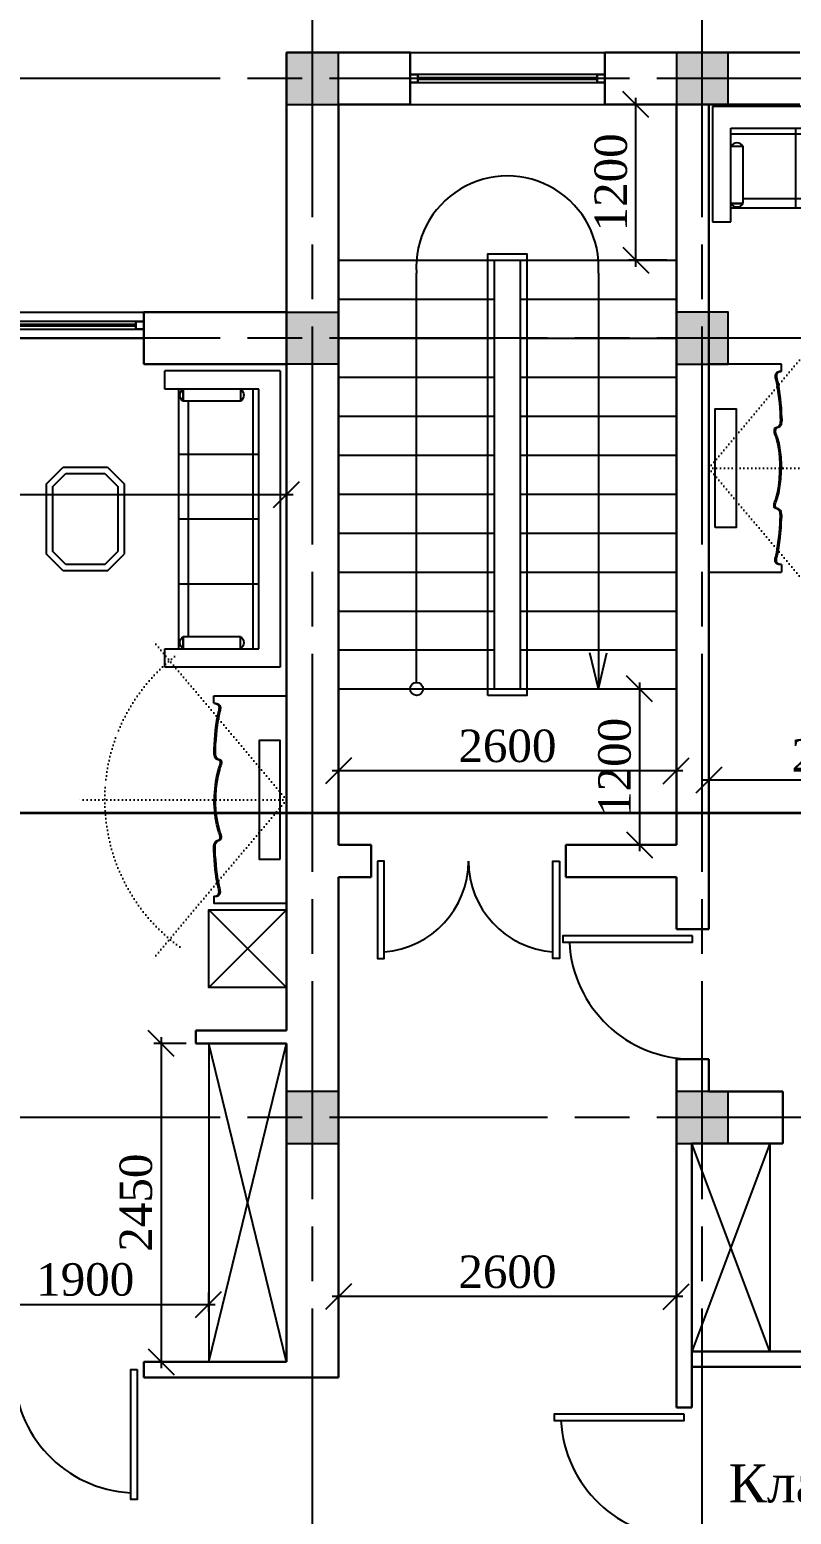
# Model space of a CAD drawing. Header units: inches. Extents: x 2870606 to 3671143, y -733551 to -473558.
# Drawn here: x 3427667 to 3433530, y -509478 to -498047 of the extents above; entities that cross this region are included whole.
import ezdxf

# ---------------------------------------------------------------- set-up
doc = ezdxf.new("R2010")
doc.units = ezdxf.units.IN
doc.header["$MEASUREMENT"] = 0
for name, pattern in [('ACAD_ISO07W100', [3, 0, -3]), ('ACAD_ISO08W100', [36, 24, -3, 6, -3]), ('NIEIOIAY', [0])]:
    doc.linetypes.add(name, pattern=pattern)
for name, color, linetype in [('100_FURNITURE', 25, 'Continuous'), ('A_Windows', 160, 'Continuous'), ('ШРИФТ', 7, 'Continuous')]:
    doc.layers.add(name, color=color, linetype=linetype)
doc.styles.add('GENERATED_STYLE_1', font='times.ttf')
doc.styles.add('J~stule', font='dutch.ttf')
doc.linetypes.add('FENCELINE1', pattern='A,0.25,-0.1,[133,ltypeshp.shx,S=0.1,R=0,X=-0.1,Y=0],-0.1,1', length=1.45)
doc.dimstyles.new('J~style', dxfattribs={"dimscale": 100, "dimtxt": 2.5, "dimasz": 2, "dimexe": 0.55, "dimexo": 0.725, "dimtad": 1, "dimdec": 0, "dimdsep": 46, "dimtxsty": 'J~stule', "dimblk": 'OBLIQUE', "dimcen": 2, "dimdle": 0.5, "dimadec": 0, "dimazin": 0, "dimtfac": 1, "dimtdec": 0, "dimtmove": 0, "dimatfit": 3, "dimfxl": 1, "dimarcsym": 0})

# ---------------------------------------------------------------- blocks, each defined once
blk = doc.blocks.new('_Oblique')
at = {"color": 0, "linetype": 'ByBlock', "lineweight": -2}
blk.add_line((-0.5, -0.5), (0.5, 0.5), dxfattribs=at)
blk = doc.blocks.new('*D630')
at = {"color": 0, "lineweight": -2, "transparency": 16777216}
for p, q in [((3428873, -505853), (3428624, -505853)), ((3428679, -505803), (3428679, -508353)), ((3428873, -508303), (3428624, -508303))]:
    blk.add_line(p, q, dxfattribs=at)
at = {"layer": 'Defpoints', "color": 0, "lineweight": 35, "transparency": 16777216}
for p in [(3428946, -505853, 59), (3428679, -508303), (3428946, -508303)]:
    blk.add_point(p, dxfattribs=at)
at = {"color": 0, "lineweight": -2, "transparency": 16777216, "xscale": 200, "yscale": 200, "zscale": 200}
for p, rotation in [((3428679, -505853), 90), ((3428679, -508303), 270)]:
    blk.add_blockref('_Oblique', p, dxfattribs=dict(at, rotation=rotation))
at = {"color": 0, "transparency": 16777216, "insert": (3428486, -507078), "char_height": 250, "attachment_point": 5, "rotation": 90, "style": 'J~stule'}
blk.add_mtext('2450', dxfattribs=at)
blk = doc.blocks.new('TJT6YIOK56IKJ6')
for p, q in [((2821864, 172823), (2821723, 172823)), ((2821723, 171936), (2821723, 172823)), ((2821864, 172101), (2821864, 172823)), ((2822838, 172716), (2821864, 172716)), ((2822364, 172716), (2822364, 172101)), ((2823864, 172716), (2822838, 172716)), ((2822864, 172716), (2822864, 172101)), ((2823364, 172716), (2823364, 172101)), ((2823864, 172823), (2823864, 172101)), ((2824006, 172823), (2823864, 172823)), ((2823864, 172716), (2823864, 172147)), ((2824006, 171936), (2824006, 172823)), ((2821958, 172683), (2821864, 172683)), ((2821864, 172683), (2821958, 172683)), ((2821958, 172241), (2821958, 172683)), ((2821958, 172645), (2823771, 172645)), ((2823864, 172683), (2823771, 172683)), ((2823771, 172683), (2823864, 172683)), ((2823771, 172241), (2823771, 172683)), ((2821864, 172241), (2821958, 172241)), ((2821864, 172147), (2823864, 172147)), ((2821864, 172147), (2823864, 172147)), ((2823864, 172241), (2823771, 172241)), ((2823864, 172101), (2821864, 172101)), ((2821723, 171936), (2824006, 171936))]:
    blk.add_line(p, q)
for centre, start, end in [((2821911, 172652), 33.8222, 146.1778), ((2823817, 172652), 33.8222, 146.1778), ((2821911, 172272), 213.8222, 326.1778), ((2823817, 172272), 213.8222, 326.1778)]:
    blk.add_arc(centre, 56.2, start, end)
blk = doc.blocks.new('RIK6IR')
at = {"layer": '100_FURNITURE'}
for p, q in [((2806978, 163564), (2806849, 163435)), ((2806999, 163514), (2806899, 163414)), ((2807519, 163564), (2806978, 163564)), ((2807499, 163514), (2806999, 163514)), ((2807599, 163414), (2807499, 163514)), ((2807649, 163435), (2807519, 163564)), ((2806849, 163435), (2806849, 163094)), ((2806899, 163414), (2806899, 163114)), ((2807599, 163114), (2807599, 163414)), ((2807649, 163094), (2807649, 163435)), ((2806899, 163114), (2806999, 163014)), ((2807599, 163114), (2807499, 163014)), ((2806849, 163094), (2806978, 162964)), ((2806999, 163014), (2807499, 163014)), ((2807649, 163094), (2807519, 162964)), ((2806978, 162964), (2807519, 162964))]:
    blk.add_line(p, q, dxfattribs=at)
blk = doc.blocks.new('chdhdgh')
at = {"linetype": 'ACAD_ISO07W100', "ltscale": 10}
for q in [(2557764, -523235), (2558335, -524460), (2557764, -525686)]:
    blk.add_line((2556735, -524460), q, dxfattribs=at)
at = {"linetype": 'NIEIOIAY'}
for p, q in [((2557295, -523660), (2556735, -523660)), ((2557295, -523660), (2556735, -523660)), ((2556735, -523660), (2556735, -525260)), ((2557295, -523717), (2557295, -523660)), ((2557295, -523717), (2557295, -523660)), ((2557295, -525203), (2557295, -525260)), ((2557295, -525203), (2557295, -525260)), ((2556735, -525260), (2557295, -525260)), ((2556735, -525260), (2557295, -525260))]:
    blk.add_line(p, q, dxfattribs=at)
at = {"linetype": 'Continuous'}
for p, q in [((2557250, -523734), (2557247, -523739)), ((2557250, -523734), (2557247, -523739)), ((2557254, -523728), (2557250, -523734)), ((2557254, -523728), (2557250, -523734)), ((2557260, -523724), (2557254, -523728)), ((2557260, -523724), (2557254, -523728)), ((2557259, -523734), (2557257, -523739)), ((2557259, -523734), (2557257, -523739)), ((2557264, -523728), (2557259, -523734)), ((2557264, -523728), (2557259, -523734)), ((2557266, -523721), (2557260, -523724)), ((2557266, -523721), (2557260, -523724)), ((2557270, -523724), (2557264, -523728)), ((2557270, -523724), (2557264, -523728)), ((2557272, -523719), (2557266, -523721)), ((2557272, -523719), (2557266, -523721)), ((2557275, -523721), (2557270, -523724)), ((2557275, -523721), (2557270, -523724)), ((2557277, -523718), (2557272, -523719)), ((2557277, -523718), (2557272, -523719)), ((2557281, -523719), (2557275, -523721)), ((2557281, -523719), (2557275, -523721)), ((2557281, -523717), (2557277, -523718)), ((2557281, -523717), (2557277, -523718)), ((2557284, -523717), (2557281, -523717)), ((2557284, -523717), (2557281, -523717)), ((2557287, -523718), (2557281, -523719)), ((2557287, -523718), (2557281, -523719)), ((2557285, -523717), (2557284, -523717)), ((2557285, -523717), (2557284, -523717)), ((2557291, -523717), (2557287, -523718)), ((2557291, -523717), (2557287, -523718)), ((2557294, -523717), (2557291, -523717)), ((2557294, -523717), (2557291, -523717)), ((2557295, -523717), (2557294, -523717)), ((2557295, -523717), (2557294, -523717)), ((2557246, -523744), (2557245, -523749)), ((2557246, -523744), (2557245, -523749)), ((2557245, -523749), (2557245, -523755)), ((2557245, -523749), (2557245, -523755)), ((2557245, -523755), (2557246, -523761)), ((2557245, -523755), (2557246, -523761)), ((2557247, -523739), (2557246, -523744)), ((2557247, -523739), (2557246, -523744)), ((2557246, -523761), (2557247, -523766)), ((2557246, -523761), (2557247, -523766)), ((2557247, -523766), (2557248, -523772)), ((2557247, -523766), (2557248, -523772)), ((2557248, -523772), (2557250, -523778)), ((2557248, -523772), (2557250, -523778)), ((2557250, -523778), (2557258, -523814)), ((2557250, -523778), (2557258, -523814)), ((2557256, -523744), (2557255, -523749)), ((2557256, -523744), (2557255, -523749)), ((2557255, -523749), (2557255, -523755)), ((2557255, -523749), (2557255, -523755)), ((2557255, -523755), (2557256, -523761)), ((2557255, -523755), (2557256, -523761)), ((2557257, -523739), (2557256, -523744)), ((2557257, -523739), (2557256, -523744)), ((2557256, -523761), (2557257, -523766)), ((2557256, -523761), (2557257, -523766)), ((2557257, -523766), (2557258, -523772)), ((2557257, -523766), (2557258, -523772)), ((2557258, -523772), (2557259, -523778)), ((2557258, -523772), (2557259, -523778)), ((2557258, -523814), (2557264, -523850)), ((2557258, -523814), (2557264, -523850)), ((2557259, -523778), (2557268, -523814)), ((2557259, -523778), (2557268, -523814)), ((2557264, -523850), (2557270, -523887)), ((2557264, -523850), (2557270, -523887)), ((2557268, -523814), (2557274, -523850)), ((2557268, -523814), (2557274, -523850)), ((2557274, -523850), (2557280, -523887)), ((2557274, -523850), (2557280, -523887)), ((2557270, -523887), (2557275, -523923)), ((2557270, -523887), (2557275, -523923)), ((2557275, -523923), (2557278, -523960)), ((2557275, -523923), (2557278, -523960)), ((2557278, -523960), (2557281, -523997)), ((2557278, -523960), (2557281, -523997)), ((2557280, -523887), (2557285, -523923)), ((2557280, -523887), (2557285, -523923)), ((2557285, -523923), (2557288, -523960)), ((2557285, -523923), (2557288, -523960)), ((2557288, -523960), (2557291, -523997)), ((2557288, -523960), (2557291, -523997)), ((2557281, -523997), (2557284, -524034)), ((2557281, -523997), (2557284, -524034)), ((2557284, -524034), (2557285, -524071)), ((2557284, -524034), (2557285, -524071)), ((2557285, -524071), (2557286, -524083)), ((2557285, -524071), (2557286, -524083)), ((2557291, -523997), (2557293, -524034)), ((2557291, -523997), (2557293, -524034)), ((2557293, -524034), (2557295, -524071)), ((2557293, -524034), (2557295, -524071)), ((2557295, -524071), (2557296, -524083)), ((2557295, -524071), (2557296, -524083)), ((2557238, -524162), (2557237, -524170)), ((2557238, -524162), (2557237, -524170)), ((2557237, -524170), (2557237, -524178)), ((2557237, -524170), (2557237, -524178)), ((2557237, -524178), (2557239, -524188)), ((2557237, -524178), (2557239, -524188)), ((2557242, -524155), (2557238, -524162)), ((2557242, -524155), (2557238, -524162)), ((2557239, -524188), (2557242, -524198)), ((2557239, -524188), (2557242, -524198)), ((2557250, -524151), (2557242, -524155)), ((2557250, -524151), (2557242, -524155)), ((2557248, -524162), (2557247, -524170)), ((2557248, -524162), (2557247, -524170)), ((2557247, -524170), (2557247, -524178)), ((2557247, -524170), (2557247, -524178)), ((2557247, -524178), (2557249, -524188)), ((2557247, -524178), (2557249, -524188)), ((2557252, -524155), (2557248, -524162)), ((2557252, -524155), (2557248, -524162)), ((2557249, -524188), (2557252, -524198)), ((2557249, -524188), (2557252, -524198)), ((2557251, -524150), (2557250, -524151)), ((2557251, -524150), (2557250, -524151)), ((2557252, -524150), (2557251, -524150)), ((2557252, -524150), (2557251, -524150)), ((2557254, -524149), (2557252, -524150)), ((2557254, -524149), (2557252, -524150)), ((2557259, -524151), (2557252, -524155)), ((2557259, -524151), (2557252, -524155)), ((2557255, -524149), (2557254, -524149)), ((2557255, -524149), (2557254, -524149)), ((2557257, -524148), (2557255, -524149)), ((2557257, -524148), (2557255, -524149)), ((2557258, -524148), (2557257, -524148)), ((2557258, -524148), (2557257, -524148)), ((2557259, -524147), (2557258, -524148)), ((2557259, -524147), (2557258, -524148)), ((2557261, -524147), (2557259, -524147)), ((2557261, -524147), (2557259, -524147)), ((2557261, -524150), (2557259, -524151)), ((2557261, -524150), (2557259, -524151)), ((2557270, -524142), (2557261, -524147)), ((2557270, -524142), (2557261, -524147)), ((2557262, -524150), (2557261, -524150)), ((2557262, -524150), (2557261, -524150)), ((2557264, -524149), (2557262, -524150)), ((2557264, -524149), (2557262, -524150)), ((2557265, -524149), (2557264, -524149)), ((2557265, -524149), (2557264, -524149)), ((2557266, -524148), (2557265, -524149)), ((2557266, -524148), (2557265, -524149)), ((2557268, -524148), (2557266, -524148)), ((2557268, -524148), (2557266, -524148)), ((2557269, -524147), (2557268, -524148)), ((2557269, -524147), (2557268, -524148)), ((2557271, -524147), (2557269, -524147)), ((2557271, -524147), (2557269, -524147)), ((2557276, -524135), (2557270, -524142)), ((2557276, -524135), (2557270, -524142)), ((2557279, -524142), (2557271, -524147)), ((2557279, -524142), (2557271, -524147)), ((2557281, -524127), (2557276, -524135)), ((2557281, -524127), (2557276, -524135)), ((2557286, -524135), (2557279, -524142)), ((2557286, -524135), (2557279, -524142)), ((2557284, -524117), (2557281, -524127)), ((2557284, -524117), (2557281, -524127)), ((2557285, -524106), (2557284, -524117)), ((2557285, -524106), (2557284, -524117)), ((2557286, -524095), (2557285, -524106)), ((2557286, -524095), (2557285, -524106)), ((2557286, -524083), (2557286, -524095)), ((2557286, -524083), (2557286, -524095)), ((2557291, -524127), (2557286, -524135)), ((2557291, -524127), (2557286, -524135)), ((2557293, -524117), (2557291, -524127)), ((2557293, -524117), (2557291, -524127)), ((2557295, -524106), (2557293, -524117)), ((2557295, -524106), (2557293, -524117)), ((2557296, -524095), (2557295, -524106)), ((2557296, -524095), (2557295, -524106)), ((2557296, -524083), (2557296, -524095)), ((2557296, -524083), (2557296, -524095)), ((2557242, -524198), (2557246, -524209)), ((2557242, -524198), (2557246, -524209)), ((2557246, -524209), (2557250, -524219)), ((2557246, -524209), (2557250, -524219)), ((2557250, -524219), (2557263, -524268)), ((2557250, -524219), (2557263, -524268)), ((2557252, -524198), (2557256, -524209)), ((2557252, -524198), (2557256, -524209)), ((2557256, -524209), (2557259, -524219)), ((2557256, -524209), (2557259, -524219)), ((2557259, -524219), (2557273, -524268)), ((2557259, -524219), (2557273, -524268)), ((2557263, -524268), (2557273, -524322)), ((2557263, -524268), (2557273, -524322)), ((2557273, -524268), (2557283, -524322)), ((2557273, -524268), (2557283, -524322)), ((2557273, -524322), (2557280, -524377)), ((2557273, -524322), (2557280, -524377)), ((2557280, -524377), (2557283, -524432)), ((2557280, -524377), (2557283, -524432)), ((2557283, -524322), (2557289, -524377)), ((2557283, -524322), (2557289, -524377)), ((2557289, -524377), (2557293, -524432)), ((2557289, -524377), (2557293, -524432)), ((2557280, -524544), (2557283, -524489)), ((2557280, -524544), (2557283, -524489)), ((2557283, -524432), (2557285, -524485)), ((2557283, -524432), (2557285, -524485)), ((2557283, -524489), (2557285, -524436)), ((2557283, -524489), (2557285, -524436)), ((2557289, -524544), (2557293, -524489)), ((2557289, -524544), (2557293, -524489)), ((2557293, -524432), (2557294, -524460)), ((2557293, -524432), (2557294, -524460)), ((2557293, -524489), (2557294, -524460)), ((2557293, -524489), (2557294, -524460)), ((2557263, -524653), (2557273, -524599)), ((2557263, -524653), (2557273, -524599)), ((2557273, -524599), (2557280, -524544)), ((2557273, -524599), (2557280, -524544)), ((2557273, -524653), (2557283, -524599)), ((2557273, -524653), (2557283, -524599)), ((2557283, -524599), (2557289, -524544)), ((2557283, -524599), (2557289, -524544)), ((2557237, -524742), (2557239, -524733)), ((2557237, -524742), (2557239, -524733)), ((2557237, -524751), (2557237, -524742)), ((2557237, -524751), (2557237, -524742)), ((2557238, -524759), (2557237, -524751)), ((2557238, -524759), (2557237, -524751)), ((2557242, -524765), (2557238, -524759)), ((2557242, -524765), (2557238, -524759)), ((2557239, -524733), (2557242, -524722)), ((2557239, -524733), (2557242, -524722)), ((2557242, -524722), (2557246, -524712)), ((2557242, -524722), (2557246, -524712)), ((2557250, -524770), (2557242, -524765)), ((2557250, -524770), (2557242, -524765)), ((2557246, -524712), (2557250, -524702)), ((2557246, -524712), (2557250, -524702)), ((2557247, -524742), (2557249, -524733)), ((2557247, -524742), (2557249, -524733)), ((2557247, -524751), (2557247, -524742)), ((2557247, -524751), (2557247, -524742)), ((2557248, -524759), (2557247, -524751)), ((2557248, -524759), (2557247, -524751)), ((2557252, -524765), (2557248, -524759)), ((2557252, -524765), (2557248, -524759)), ((2557249, -524733), (2557252, -524722)), ((2557249, -524733), (2557252, -524722)), ((2557250, -524702), (2557263, -524653)), ((2557250, -524702), (2557263, -524653)), ((2557252, -524722), (2557256, -524712)), ((2557252, -524722), (2557256, -524712)), ((2557259, -524770), (2557252, -524765)), ((2557259, -524770), (2557252, -524765)), ((2557256, -524712), (2557259, -524702)), ((2557256, -524712), (2557259, -524702)), ((2557259, -524702), (2557273, -524653)), ((2557259, -524702), (2557273, -524653)), ((2557251, -524771), (2557250, -524770)), ((2557251, -524771), (2557250, -524770)), ((2557252, -524771), (2557251, -524771)), ((2557252, -524771), (2557251, -524771)), ((2557254, -524772), (2557252, -524771)), ((2557254, -524772), (2557252, -524771)), ((2557255, -524772), (2557254, -524772)), ((2557255, -524772), (2557254, -524772)), ((2557257, -524773), (2557255, -524772)), ((2557257, -524773), (2557255, -524772)), ((2557258, -524773), (2557257, -524773)), ((2557258, -524773), (2557257, -524773)), ((2557259, -524773), (2557258, -524773)), ((2557259, -524773), (2557258, -524773)), ((2557261, -524771), (2557259, -524770)), ((2557261, -524771), (2557259, -524770)), ((2557261, -524774), (2557259, -524773)), ((2557261, -524774), (2557259, -524773)), ((2557262, -524771), (2557261, -524771)), ((2557262, -524771), (2557261, -524771)), ((2557270, -524779), (2557261, -524774)), ((2557270, -524779), (2557261, -524774)), ((2557264, -524772), (2557262, -524771)), ((2557264, -524772), (2557262, -524771)), ((2557265, -524772), (2557264, -524772)), ((2557265, -524772), (2557264, -524772)), ((2557266, -524773), (2557265, -524772)), ((2557266, -524773), (2557265, -524772)), ((2557268, -524773), (2557266, -524773)), ((2557268, -524773), (2557266, -524773)), ((2557269, -524773), (2557268, -524773)), ((2557269, -524773), (2557268, -524773)), ((2557271, -524774), (2557269, -524773)), ((2557271, -524774), (2557269, -524773)), ((2557276, -524786), (2557270, -524779)), ((2557276, -524786), (2557270, -524779)), ((2557279, -524779), (2557271, -524774)), ((2557279, -524779), (2557271, -524774)), ((2557281, -524794), (2557276, -524786)), ((2557281, -524794), (2557276, -524786)), ((2557286, -524786), (2557279, -524779)), ((2557286, -524786), (2557279, -524779)), ((2557284, -524804), (2557281, -524794)), ((2557284, -524804), (2557281, -524794)), ((2557285, -524815), (2557284, -524804)), ((2557285, -524815), (2557284, -524804)), ((2557284, -524886), (2557285, -524849)), ((2557284, -524886), (2557285, -524849)), ((2557286, -524826), (2557285, -524815)), ((2557286, -524826), (2557285, -524815)), ((2557285, -524849), (2557286, -524838)), ((2557285, -524849), (2557286, -524838)), ((2557291, -524794), (2557286, -524786)), ((2557291, -524794), (2557286, -524786)), ((2557286, -524838), (2557286, -524826)), ((2557286, -524838), (2557286, -524826)), ((2557293, -524804), (2557291, -524794)), ((2557293, -524804), (2557291, -524794)), ((2557295, -524815), (2557293, -524804)), ((2557295, -524815), (2557293, -524804)), ((2557293, -524886), (2557295, -524849)), ((2557293, -524886), (2557295, -524849)), ((2557296, -524826), (2557295, -524815)), ((2557296, -524826), (2557295, -524815)), ((2557295, -524849), (2557296, -524838)), ((2557295, -524849), (2557296, -524838)), ((2557296, -524838), (2557296, -524826)), ((2557296, -524838), (2557296, -524826)), ((2557275, -524997), (2557278, -524960)), ((2557275, -524997), (2557278, -524960)), ((2557278, -524960), (2557281, -524923)), ((2557278, -524960), (2557281, -524923)), ((2557281, -524923), (2557284, -524886)), ((2557281, -524923), (2557284, -524886)), ((2557285, -524997), (2557288, -524960)), ((2557285, -524997), (2557288, -524960)), ((2557288, -524960), (2557291, -524923)), ((2557288, -524960), (2557291, -524923)), ((2557291, -524923), (2557293, -524886)), ((2557291, -524923), (2557293, -524886)), ((2557250, -525143), (2557258, -525107)), ((2557250, -525143), (2557258, -525107)), ((2557258, -525107), (2557264, -525071)), ((2557258, -525107), (2557264, -525071)), ((2557259, -525143), (2557268, -525107)), ((2557259, -525143), (2557268, -525107)), ((2557264, -525071), (2557270, -525034)), ((2557264, -525071), (2557270, -525034)), ((2557268, -525107), (2557274, -525071)), ((2557268, -525107), (2557274, -525071)), ((2557270, -525034), (2557275, -524997)), ((2557270, -525034), (2557275, -524997)), ((2557274, -525071), (2557280, -525034)), ((2557274, -525071), (2557280, -525034)), ((2557280, -525034), (2557285, -524997)), ((2557280, -525034), (2557285, -524997)), ((2557245, -525166), (2557246, -525160)), ((2557245, -525166), (2557246, -525160)), ((2557245, -525171), (2557245, -525166)), ((2557245, -525171), (2557245, -525166)), ((2557246, -525177), (2557245, -525171)), ((2557246, -525177), (2557245, -525171)), ((2557246, -525160), (2557247, -525154)), ((2557246, -525160), (2557247, -525154)), ((2557247, -525182), (2557246, -525177)), ((2557247, -525182), (2557246, -525177)), ((2557247, -525154), (2557248, -525149)), ((2557247, -525154), (2557248, -525149)), ((2557250, -525187), (2557247, -525182)), ((2557250, -525187), (2557247, -525182)), ((2557248, -525149), (2557250, -525143)), ((2557248, -525149), (2557250, -525143)), ((2557254, -525193), (2557250, -525187)), ((2557254, -525193), (2557250, -525187)), ((2557260, -525197), (2557254, -525193)), ((2557260, -525197), (2557254, -525193)), ((2557255, -525166), (2557256, -525160)), ((2557255, -525166), (2557256, -525160)), ((2557255, -525171), (2557255, -525166)), ((2557255, -525171), (2557255, -525166)), ((2557256, -525177), (2557255, -525171)), ((2557256, -525177), (2557255, -525171)), ((2557256, -525160), (2557257, -525154)), ((2557256, -525160), (2557257, -525154)), ((2557257, -525182), (2557256, -525177)), ((2557257, -525182), (2557256, -525177)), ((2557257, -525154), (2557258, -525149)), ((2557257, -525154), (2557258, -525149)), ((2557259, -525187), (2557257, -525182)), ((2557259, -525187), (2557257, -525182)), ((2557258, -525149), (2557259, -525143)), ((2557258, -525149), (2557259, -525143)), ((2557264, -525193), (2557259, -525187)), ((2557264, -525193), (2557259, -525187)), ((2557266, -525200), (2557260, -525197)), ((2557266, -525200), (2557260, -525197)), ((2557270, -525197), (2557264, -525193)), ((2557270, -525197), (2557264, -525193)), ((2557272, -525202), (2557266, -525200)), ((2557272, -525202), (2557266, -525200)), ((2557275, -525200), (2557270, -525197)), ((2557275, -525200), (2557270, -525197)), ((2557277, -525203), (2557272, -525202)), ((2557277, -525203), (2557272, -525202)), ((2557281, -525202), (2557275, -525200)), ((2557281, -525202), (2557275, -525200)), ((2557281, -525203), (2557277, -525203)), ((2557281, -525203), (2557277, -525203)), ((2557287, -525203), (2557281, -525202)), ((2557287, -525203), (2557281, -525202)), ((2557284, -525203), (2557281, -525203)), ((2557284, -525203), (2557281, -525203)), ((2557285, -525203), (2557284, -525203)), ((2557285, -525203), (2557284, -525203)), ((2557291, -525203), (2557287, -525203)), ((2557291, -525203), (2557287, -525203)), ((2557294, -525203), (2557291, -525203)), ((2557294, -525203), (2557291, -525203)), ((2557295, -525203), (2557294, -525203)), ((2557295, -525203), (2557294, -525203))]:
    blk.add_line(p, q, dxfattribs=at)
at = {"linetype": 'ByBlock'}
blk.add_lwpolyline([(2556785, -524917), (2556785, -524004), (2556946, -524004), (2556946, -524917)], close=True, dxfattribs=at)
at = {"linetype": 'ACAD_ISO07W100', "ltscale": 10}
blk.add_arc((2556735, -524460), 1400, 305.9998, 54.0002, dxfattribs=at)
blk = doc.blocks.new('*D673')
at = {"color": 0, "lineweight": -2, "transparency": 16777216}
for p, q in [((3424765, -500975), (3424765, -501682)), ((3429645, -500975), (3429645, -501682)), ((3424715, -501627), (3429695, -501627))]:
    blk.add_line(p, q, dxfattribs=at)
at = {"layer": 'Defpoints', "color": 0, "lineweight": 35, "transparency": 16777216}
for p in [(3424765, -500902), (3429645, -500902), (3429645, -501627)]:
    blk.add_point(p, dxfattribs=at)
at = {"color": 0, "lineweight": -2, "transparency": 16777216, "xscale": 200, "yscale": 200, "zscale": 200, "rotation": 180}
blk.add_blockref('_Oblique', (3424765, -501627), dxfattribs=at)
at = {"color": 0, "lineweight": -2, "transparency": 16777216, "xscale": 200, "yscale": 200, "zscale": 200}
blk.add_blockref('_Oblique', (3429645, -501627), dxfattribs=at)
at = {"color": 0, "transparency": 16777216, "insert": (3427205, -501437), "char_height": 250, "attachment_point": 5, "style": 'J~stule'}
blk.add_mtext('4880', dxfattribs=at)
blk = doc.blocks.new('*D678')
at = {"color": 0, "lineweight": -2, "transparency": 16777216}
for p, q in [((3434975, -503826), (3432845, -503826)), ((3432895, -503800), (3432895, -503881)), ((3434925, -503800), (3434925, -503881))]:
    blk.add_line(p, q, dxfattribs=at)
at = {"layer": 'Defpoints', "color": 0, "lineweight": 35, "transparency": 16777216}
for p in [(3432895, -503728), (3434925, -503728), (3432895, -503826)]:
    blk.add_point(p, dxfattribs=at)
at = {"color": 0, "lineweight": -2, "transparency": 16777216, "xscale": 200, "yscale": 200, "zscale": 200, "rotation": 180}
blk.add_blockref('_Oblique', (3432895, -503826), dxfattribs=at)
at = {"color": 0, "lineweight": -2, "transparency": 16777216, "xscale": 200, "yscale": 200, "zscale": 200}
blk.add_blockref('_Oblique', (3434925, -503826), dxfattribs=at)
at = {"color": 0, "transparency": 16777216, "insert": (3433910, -503636), "char_height": 250, "attachment_point": 5, "style": 'J~stule'}
blk.add_mtext('2030', dxfattribs=at)
blk = doc.blocks.new('*D688')
at = {"color": 0, "lineweight": -2, "transparency": 16777216}
for p, q in [((3430045, -507418), (3430045, -507857)), ((3432645, -507418), (3432645, -507857)), ((3432695, -507802), (3429995, -507802))]:
    blk.add_line(p, q, dxfattribs=at)
at = {"layer": 'Defpoints', "color": 0, "lineweight": 35, "transparency": 16777216}
for p in [(3430045, -507345), (3432645, -507345, 18), (3430045, -507802)]:
    blk.add_point(p, dxfattribs=at)
at = {"color": 0, "lineweight": -2, "transparency": 16777216, "xscale": 200, "yscale": 200, "zscale": 200, "rotation": 180}
blk.add_blockref('_Oblique', (3430045, -507802), dxfattribs=at)
at = {"color": 0, "lineweight": -2, "transparency": 16777216, "xscale": 200, "yscale": 200, "zscale": 200}
blk.add_blockref('_Oblique', (3432645, -507802), dxfattribs=at)
at = {"color": 0, "transparency": 16777216, "insert": (3431345, -507612), "char_height": 250, "attachment_point": 5, "style": 'J~stule'}
blk.add_mtext('2600', dxfattribs=at)
blk = doc.blocks.new('*D694')
at = {"color": 0, "lineweight": -2, "transparency": 16777216}
for p, q in [((3427145, -507772), (3427145, -507917)), ((3429045, -507771), (3429045, -507917)), ((3427095, -507862), (3429095, -507862))]:
    blk.add_line(p, q, dxfattribs=at)
at = {"layer": 'Defpoints', "color": 0, "lineweight": 35, "transparency": 16777216}
for p in [(3427145, -507699), (3429045, -507698, -44), (3429045, -507862)]:
    blk.add_point(p, dxfattribs=at)
at = {"color": 0, "lineweight": -2, "transparency": 16777216, "xscale": 200, "yscale": 200, "zscale": 200, "rotation": 180}
blk.add_blockref('_Oblique', (3427145, -507862), dxfattribs=at)
at = {"color": 0, "lineweight": -2, "transparency": 16777216, "xscale": 200, "yscale": 200, "zscale": 200}
blk.add_blockref('_Oblique', (3429045, -507862), dxfattribs=at)
at = {"color": 0, "transparency": 16777216, "insert": (3428095, -507671), "char_height": 250, "attachment_point": 5, "style": 'J~stule'}
blk.add_mtext('1900', dxfattribs=at)
blk = doc.blocks.new('*U65')
at = {"color": 7, "lineweight": 30}
for points in [[(0, 60), (60, 60), (60, 0), (0, 0)], [(1500, 60), (1440, 60), (1440, 0), (1500, 0)]]:
    blk.add_lwpolyline(points, close=True, dxfattribs=at)
at = {"color": 4, "lineweight": 25}
for points in [[(60, 60), (1440, 60), (1440, 0), (60, 0)], [(60, 35), (1440, 35), (1440, 25), (60, 25)]]:
    blk.add_lwpolyline(points, close=True, dxfattribs=at)
blk = doc.blocks.new('*U56')
at = {"color": 7, "lineweight": 30}
for points in [[(0, 60), (60, 60), (60, 0), (0, 0)], [(2400, 60), (2340, 60), (2340, 0), (2400, 0)]]:
    blk.add_lwpolyline(points, close=True, dxfattribs=at)
at = {"color": 4, "lineweight": 25}
for points in [[(60, 60), (2340, 60), (2340, 0), (60, 0)], [(60, 35), (2340, 35), (2340, 25), (60, 25)]]:
    blk.add_lwpolyline(points, close=True, dxfattribs=at)
blk = doc.blocks.new('*D713')
at = {"color": 0, "lineweight": -2, "transparency": 16777216}
for p, q in [((3430045, -503481), (3430045, -503808)), ((3432645, -503481), (3432645, -503808)), ((3432695, -503753), (3429995, -503753))]:
    blk.add_line(p, q, dxfattribs=at)
at = {"layer": 'Defpoints', "color": 0, "lineweight": 35, "transparency": 16777216}
for p in [(3430045, -503408), (3432645, -503408), (3430045, -503753)]:
    blk.add_point(p, dxfattribs=at)
at = {"color": 0, "lineweight": -2, "transparency": 16777216, "xscale": 200, "yscale": 200, "zscale": 200, "rotation": 180}
blk.add_blockref('_Oblique', (3430045, -503753), dxfattribs=at)
at = {"color": 0, "lineweight": -2, "transparency": 16777216, "xscale": 200, "yscale": 200, "zscale": 200}
blk.add_blockref('_Oblique', (3432645, -503753), dxfattribs=at)
at = {"color": 0, "transparency": 16777216, "insert": (3431345, -503563), "char_height": 250, "attachment_point": 5, "style": 'J~stule'}
blk.add_mtext('2600', dxfattribs=at)
blk = doc.blocks.new('*D714')
at = {"color": 0, "lineweight": -2, "transparency": 16777216}
for p, q in [((3432347, -503123), (3432417, -503123)), ((3432362, -503073), (3432362, -504373)), ((3432347, -504323), (3432417, -504323))]:
    blk.add_line(p, q, dxfattribs=at)
at = {"layer": 'Defpoints', "color": 0, "lineweight": 35, "transparency": 16777216}
for p in [(3432274, -503123), (3432274, -504323), (3432362, -504323)]:
    blk.add_point(p, dxfattribs=at)
at = {"color": 0, "lineweight": -2, "transparency": 16777216, "xscale": 200, "yscale": 200, "zscale": 200}
for p, rotation in [((3432362, -503123), 90), ((3432362, -504323), 270)]:
    blk.add_blockref('_Oblique', p, dxfattribs=dict(at, rotation=rotation))
at = {"color": 0, "transparency": 16777216, "insert": (3432171, -503723), "char_height": 250, "attachment_point": 5, "rotation": 90, "style": 'J~stule'}
blk.add_mtext('1200', dxfattribs=at)
blk = doc.blocks.new('*D717')
at = {"color": 0, "lineweight": -2, "transparency": 16777216}
for p, q in [((3432333, -499873), (3432333, -498573)), ((3432573, -498623), (3432278, -498623)), ((3432573, -499823), (3432278, -499823))]:
    blk.add_line(p, q, dxfattribs=at)
at = {"layer": 'Defpoints', "color": 0, "lineweight": 35, "transparency": 16777216}
for p in [(3432333, -498623), (3432645, -498623), (3432645, -499823)]:
    blk.add_point(p, dxfattribs=at)
at = {"color": 0, "lineweight": -2, "transparency": 16777216, "xscale": 200, "yscale": 200, "zscale": 200}
for p, rotation in [((3432333, -498623), 90), ((3432333, -499823), 270)]:
    blk.add_blockref('_Oblique', p, dxfattribs=dict(at, rotation=rotation))
at = {"color": 0, "transparency": 16777216, "insert": (3432142, -499223), "char_height": 250, "attachment_point": 5, "rotation": 90, "style": 'J~stule'}
blk.add_mtext('1200', dxfattribs=at)

msp = doc.modelspace()

# ---------------------------------------------------------------- hatches: boundary and pattern name
h = msp.add_hatch(color=256)
h.dxf.hatch_style = 1
h.paths.add_polyline_path([(3430045.37, -498623.13), (3430045.37, -498223.13), (3429645.37, -498223.13), (3429645.37, -498623.13)])
h = msp.add_hatch(color=256)
h.dxf.hatch_style = 1
h.paths.add_polyline_path([(3433045.37, -498623.13), (3433045.37, -498223.13), (3432645.37, -498223.13), (3432645.37, -498623.13)])
h = msp.add_hatch(color=256)
h.dxf.hatch_style = 1
h.paths.add_polyline_path([(3430045.37, -500223.13), (3430045.37, -500623.13), (3429645.37, -500623.13), (3429645.37, -500223.13)])
h = msp.add_hatch(color=256)
h.dxf.hatch_style = 1
h.paths.add_polyline_path([(3433045.37, -500623.13), (3433045.37, -500223.13), (3432645.37, -500223.13), (3432645.37, -500623.13)])
h = msp.add_hatch(color=256)
h.dxf.hatch_style = 1
h.paths.add_polyline_path([(3430045.37, -506623.13), (3430045.37, -506223.13), (3429645.37, -506223.13), (3429645.37, -506623.13)])
h = msp.add_hatch(color=256)
h.dxf.hatch_style = 1
h.paths.add_polyline_path([(3433045.37, -506623.13), (3433045.37, -506223.13), (3432645.37, -506223.13), (3432645.37, -506623.13)])

# ---------------------------------------------------------------- linework, layer by layer
at = {"color": 252, "linetype": 'ACAD_ISO08W100', "ltscale": 70}
for p, q in [((3429845.37, -524692.02), (3429845.37, -496403.85)), ((3432845.37, -524692.02), (3432845.37, -496403.85)), ((3441734.29, -498423.13), (3375840.6, -498423.13)), ((3441734.29, -500423.13), (3375840.6, -500423.13)), ((3441734.29, -506423.13), (3375840.6, -506423.13))]:
    msp.add_line(p, q, dxfattribs=at)
at = {"lineweight": 30}
for p, q in [((3430595.37, -498223.13), (3430595.37, -498623.13)), ((3432095.37, -498223.13), (3432095.37, -498623.13)), ((3430595.37, -498623.13), (3430045.37, -498623.13)), ((3430045.37, -498623.13), (3430045.37, -504323.13)), ((3432645.37, -504323.13), (3432645.37, -498623.13)), ((3432895.37, -504973.13), (3432895.37, -498623.13)), ((3428545.37, -500223.13), (3429645.37, -500223.13)), ((3428545.37, -500623.13), (3428545.37, -500223.13)), ((3429645.37, -500623.13), (3428545.37, -500623.13)), ((3430045.37, -504323.13), (3430295.37, -504323.13)), ((3430295.37, -504323.13), (3430295.37, -504573.13)), ((3431795.37, -504323.13), (3432645.37, -504323.13)), ((3431795.37, -504323.13), (3431795.37, -504573.13)), ((3430045.37, -504573.13, -112.85), (3430295.37, -504573.13, -82.57)), ((3431795.37, -504573.13), (3432645.37, -504573.13, 30.28)), ((3432645.37, -504573.13, 91.81), (3432645.37, -504973.13, 79.89)), ((3432895.37, -504973.13), (3432645.37, -504973.13)), ((3429645.37, -505753.14), (3428945.73, -505753.14)), ((3428945.73, -505853.14), (3428945.73, -505753.14)), ((3429645.37, -505853.14), (3428945.73, -505853.14)), ((3432645.37, -505973.13, 50.11), (3432645.37, -508655.61)), ((3432895.37, -505973.13), (3432645.37, -505973.13)), ((3432895.37, -506223.13), (3432895.37, -505973.13)), ((3433465.37, -506223.13), (3432895.37, -506223.13)), ((3433465.37, -506623.13), (3433465.37, -506223.13)), ((3432765.37, -506623.13), (3432765.37, -508655.61)), ((3432765.37, -506623.13), (3433465.37, -506623.13)), ((3428545.37, -508303.13, 29.44), (3428545.37, -508423.13, 29.44)), ((3435645.37, -508223.13), (3432765.37, -508223.13)), ((3435645.37, -508343.13), (3432765.37, -508343.13)), ((3432765.37, -508655.61), (3432645.37, -508655.61))]:
    msp.add_line(p, q, dxfattribs=at)
for p, q in [((3430595.37, -498223.13), (3432095.37, -498223.13)), ((3430595.37, -498623.13), (3432095.37, -498623.13)), ((3430045.37, -499823.13), (3432645.37, -499823.13)), ((3431245.37, -503123.13), (3431245.37, -499823.13)), ((3431445.37, -503123.13), (3431445.37, -499823.13)), ((3430645.37, -503073.13), (3430645.37, -499923.13)), ((3432045.37, -499923.13), (3432045.37, -503123.13)), ((3430045.37, -500123.13), (3431245.37, -500123.13)), ((3431445.37, -500123.13), (3432645.37, -500123.13)), ((3426145.37, -500223.13), (3428545.37, -500223.13)), ((3426145.37, -500423.13), (3428545.37, -500423.13)), ((3430045.37, -500423.13), (3431245.37, -500423.13)), ((3431445.37, -500423.13), (3432645.37, -500423.13)), ((3430045.37, -500723.13), (3431245.37, -500723.13)), ((3431445.37, -500723.13), (3432645.37, -500723.13)), ((3430045.37, -501023.13), (3431245.37, -501023.13)), ((3431445.37, -501023.13), (3432645.37, -501023.13)), ((3430045.37, -501323.13), (3431245.37, -501323.13)), ((3431445.37, -501323.13), (3432645.37, -501323.13)), ((3430045.37, -501623.13), (3431245.37, -501623.13)), ((3431445.37, -501623.13), (3432645.37, -501623.13)), ((3430045.37, -501923.13), (3431245.37, -501923.13)), ((3431445.37, -501923.13), (3432645.37, -501923.13)), ((3430045.37, -502223.13), (3431245.37, -502223.13)), ((3431445.37, -502223.13), (3432645.37, -502223.13)), ((3430045.37, -502523.13), (3431245.37, -502523.13)), ((3431445.37, -502523.13), (3432645.37, -502523.13)), ((3430045.37, -502823.13), (3431245.37, -502823.13)), ((3431445.37, -502823.13), (3432645.37, -502823.13)), ((3432045.37, -503123.13), (3431979.39, -502843.96)), ((3432045.37, -503123.13), (3432111.35, -502843.96)), ((3430045.37, -503123.13), (3432645.37, -503123.13)), ((3429045.37, -505853.14), (3429045.37, -508303.13, -58.88)), ((3429045.37, -505853.14), (3429645.37, -505853.14)), ((3433365.37, -506623.13), (3432765.37, -508223.13)), ((3433365.37, -508223.13), (3432765.37, -506623.13)), ((3433365.37, -506623.13), (3433365.37, -508223.13))]:
    msp.add_line(p, q)
at = {"color": 1, "lineweight": 35}
msp.add_line((3373596.21, -504076.79), (3443399.56, -504076.79), dxfattribs=at)
at = {"lineweight": 30}
for points in [[(3430595.37, -498223.13), (3429645.37, -498223.13), (3429645.37, -505753.14)], [(3433595.37, -498223.13), (3432095.37, -498223.13)], [(3433595.37, -498623.13), (3432095.37, -498623.13)], [(3430045.37, -504573.13), (3430045.37, -508423.13)], [(3429645.37, -505853.14), (3429645.37, -508303.13)], [(3429645.37, -508303.13), (3428545.37, -508303.13)], [(3430045.37, -508423.13), (3430045.37, -508423.13), (3428545.37, -508423.13)]]:
    msp.add_lwpolyline(points, dxfattribs=at)
for points in [[(3429645.37, -498223.13), (3429645.37, -498623.13), (3430045.37, -498623.13), (3430045.37, -498223.13)], [(3432645.37, -498223.13), (3432645.37, -498623.13), (3433045.37, -498623.13), (3433045.37, -498223.13)], [(3429645.37, -500623.13), (3429645.37, -500223.13), (3430045.37, -500223.13), (3430045.37, -500623.13)], [(3432645.37, -500223.13), (3432645.37, -500623.13), (3433045.37, -500623.13), (3433045.37, -500223.13)], [(3430345.37, -504448.13), (3430345.37, -505198.13), (3430395.37, -505198.13), (3430395.37, -504448.13)], [(3431745.37, -504448.13), (3431745.37, -505198.13), (3431695.37, -505198.13), (3431695.37, -504448.13)], [(3432770.37, -505023.13), (3431770.37, -505023.13), (3431770.37, -505073.13), (3432770.37, -505073.13)], [(3429645.37, -506223.13), (3429645.37, -506623.13), (3430045.37, -506623.13), (3430045.37, -506223.13)], [(3432645.37, -506223.13), (3432645.37, -506623.13), (3433045.37, -506623.13), (3433045.37, -506223.13)], [(3428495.37, -508363.13), (3428495.37, -509363.13), (3428445.37, -509363.13), (3428445.37, -508363.13)], [(3432705.37, -508705.61), (3431705.37, -508705.61), (3431705.37, -508755.61), (3432705.37, -508755.61)]]:
    msp.add_lwpolyline(points, close=True)
at = {"linetype": 'FENCELINE1', "ltscale": 200}
msp.add_lwpolyline([(3431195.37, -503173.13), (3431195.37, -499773.13), (3431495.37, -499773.13), (3431495.37, -503173.13)], close=True, dxfattribs=at)
at = {"color": 7, "linetype": 'NIEIOIAY'}
for points in [[(3429645.37, -505422.79), (3429045.37, -505422.79), (3429045.37, -504822.79), (3429645.37, -504822.79), (3429645.37, -505422.79)], [(3429045.37, -505422.79), (3429645.37, -504822.79)], [(3429645.37, -505422.79), (3429045.37, -504822.79)]]:
    msp.add_lwpolyline(points, dxfattribs=at)
msp.add_lwpolyline([(3429045.37, -508303.13), (3429645.37, -505853.14)])
at = {"elevation": -58.88}
msp.add_lwpolyline([(3429645.37, -508303.13), (3429045.37, -505853.14)], dxfattribs=at)
at = {"lineweight": 30}
msp.add_lwpolyline([(3430045.37, -508303.13), (3430045.37, -508303.13)], close=True, dxfattribs=at)
msp.add_circle((3430645.37, -503123.13), 50)
for centre, radius, start, end in [((3431345.37, -499874.8), 701.67, 356.050132, 183.949868), ((3430345.37, -504448.13), 700, 274.096044, 0), ((3431745.37, -504448.13), 700, 180, 265.903956), ((3432770.37, -505023.13), 950, 183.016961, 270), ((3428495.09, -508363.24, 29.44), 949.72, 179.993211, 266.999186), ((3432705.37, -508705.61), 950, 183.016961, 270)]:
    msp.add_arc(centre, radius, start, end)

# ---------------------------------------------------------------- block references
at = {"color": 1, "rotation": 180}
msp.add_blockref('TJT6YIOK56IKJ6', (6256929.01, -326703.72), dxfattribs=at)
at = {"color": 1, "lineweight": 35}
msp.add_blockref('chdhdgh', (876160.23, 23037.24), dxfattribs=at)
at = {"color": 1, "xscale": -1, "rotation": 90}
for name, p in [('TJT6YIOK56IKJ6', (3601531.79, 2321049.62, -58.88)), ('RIK6IR', (3591359.86, 2305434.11, -58.88))]:
    msp.add_blockref(name, p, dxfattribs=at)
at = {"color": 1, "lineweight": 35, "xscale": -1}
msp.add_blockref('chdhdgh', (5986380.51, 20483.76), dxfattribs=at)
at = {"layer": 'A_Windows', "color": 5, "lineweight": 30, "xscale": -1, "rotation": 359.9999846070635}
for name, p in [('*U65', (3432095.37, -498453.13)), ('*U56', (3428545.37, -500353.13))]:
    msp.add_blockref(name, p, dxfattribs=at)

# ---------------------------------------------------------------- texts
at = {"layer": 'ШРИФТ', "style": 'GENERATED_STYLE_1'}
msp.add_text('Кладовая', height=292.5, dxfattribs=at).set_placement((3433047.67, -509385.9))

# ---------------------------------------------------------------- dimensions: what is measured, and where the dimension line sits
for base, p1, p2, angle, picture, middle in [((3432333.12, -498623.13), (3432645.37, -499823.13), (3432645.37, -498623.13), 90, '*D717', (3432142.24, -499223.13)), ((3432361.82, -504323.13), (3432274.09, -503123.13), (3432274.09, -504323.13), 90, '*D714', (3432170.94, -503723.13)), ((3428679.07, -508303.13, -58.88), (3428945.73, -505853.14), (3428945.73, -508303.13, -58.88), 270, '*D630', (3428486.37, -507078.13, -58.88))]:
    dim = msp.add_linear_dim(base=base, p1=p1, p2=p2, angle=angle, dimstyle='J~style', override={"dimdec": 1, "dimtdec": 1})
    dim.commit()
    dim.dimension.update_dxf_attribs({"geometry": picture, "text_midpoint": middle})
for base, p1, p2, picture, middle in [((3429645.37, -501627.16), (3424765.37, -500902.28), (3429645.37, -500902.28), '*D673', (3427205.37, -501436.98)), ((3430045.37, -503753.08), (3432645.37, -503408.5), (3430045.37, -503408.5), '*D713', (3431345.37, -503563.06)), ((3432895.37, -503825.61), (3434925.37, -503727.7), (3432895.37, -503727.7), '*D678', (3433910.37, -503635.6)), ((3430045.37, -507801.61), (3432645.37, -507345.09, 18.13), (3430045.37, -507345.09), '*D688', (3431345.37, -507611.59)), ((3429045.37, -507862.2), (3427145.37, -507699.14), (3429045.37, -507698.08, -44.34), '*D694', (3428095.37, -507671.32))]:
    dim = msp.add_linear_dim(base=base, p1=p1, p2=p2, dimstyle='J~style', override={"dimdec": 1, "dimtdec": 1})
    dim.commit()
    dim.dimension.update_dxf_attribs({"geometry": picture, "text_midpoint": middle})

doc.saveas('drawing.dxf')
